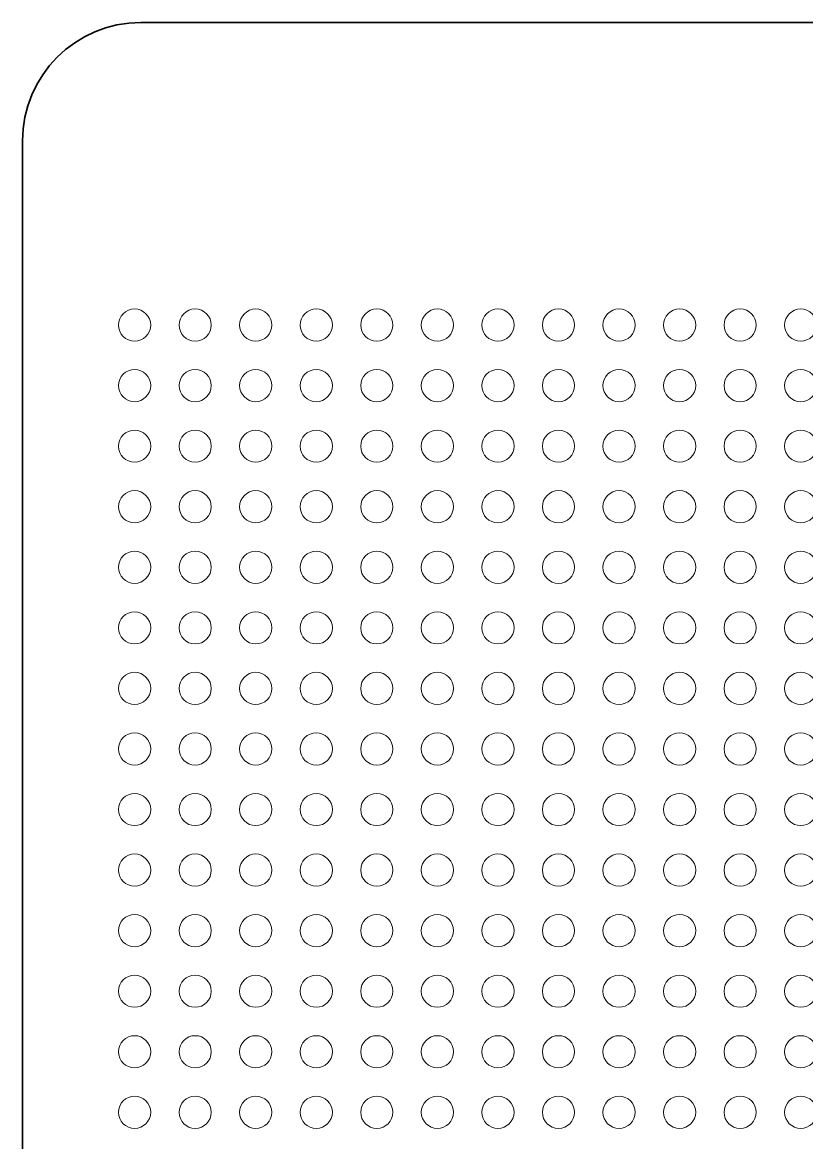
# Model space of a CAD drawing. Header units: inches. Extents: x 29.5 to 89.5, y -105 to -22.8.
# Drawn here: x 29.47 to 57.52, y -62.87 to -22.81 of the extents above; entities that cross this region are included whole.
import ezdxf

# ---------------------------------------------------------------- set-up
doc = ezdxf.new("R2010")
doc.units = ezdxf.units.IN
doc.header["$MEASUREMENT"] = 0
doc.layers.add('Layer 1', color=7, linetype='Continuous')

# ---------------------------------------------------------------- blocks, each defined once
blk = doc.blocks.new('block 3')
at = {"layer": 'Layer 1', "color": 250, "lineweight": 18, "true_color": 0x231f20}
for points in [[(34.062, -33.632), (34.062, -33.949), (33.804, -34.207), (33.486, -34.207), (33.169, -34.207), (32.911, -33.949), (32.911, -33.632), (32.911, -33.314), (33.169, -33.056), (33.486, -33.056), (33.804, -33.056), (34.062, -33.314), (34.062, -33.632)], [(36.228, -33.632), (36.228, -33.949), (35.97, -34.207), (35.652, -34.207), (35.334, -34.207), (35.077, -33.949), (35.077, -33.632), (35.077, -33.314), (35.334, -33.056), (35.652, -33.056), (35.97, -33.056), (36.228, -33.314), (36.228, -33.632)], [(38.393, -33.632), (38.393, -33.949), (38.135, -34.207), (37.818, -34.207), (37.5, -34.207), (37.242, -33.949), (37.242, -33.632), (37.242, -33.314), (37.5, -33.056), (37.818, -33.056), (38.135, -33.056), (38.393, -33.314), (38.393, -33.632)], [(40.559, -33.632), (40.559, -33.949), (40.301, -34.207), (39.983, -34.207), (39.665, -34.207), (39.408, -33.949), (39.408, -33.632), (39.408, -33.314), (39.665, -33.056), (39.983, -33.056), (40.301, -33.056), (40.559, -33.314), (40.559, -33.632)], [(42.724, -33.632), (42.724, -33.949), (42.467, -34.207), (42.149, -34.207), (41.831, -34.207), (41.573, -33.949), (41.573, -33.632), (41.573, -33.314), (41.831, -33.056), (42.149, -33.056), (42.467, -33.056), (42.724, -33.314), (42.724, -33.632)], [(44.89, -33.632), (44.89, -33.949), (44.632, -34.207), (44.314, -34.207), (43.996, -34.207), (43.739, -33.949), (43.739, -33.632), (43.739, -33.314), (43.996, -33.056), (44.314, -33.056), (44.632, -33.056), (44.89, -33.314), (44.89, -33.632)], [(47.055, -33.632), (47.055, -33.949), (46.798, -34.207), (46.48, -34.207), (46.162, -34.207), (45.904, -33.949), (45.904, -33.632), (45.904, -33.314), (46.162, -33.056), (46.48, -33.056), (46.798, -33.056), (47.055, -33.314), (47.055, -33.632)], [(49.221, -33.632), (49.221, -33.949), (48.963, -34.207), (48.645, -34.207), (48.328, -34.207), (48.07, -33.949), (48.07, -33.632), (48.07, -33.314), (48.328, -33.056), (48.645, -33.056), (48.963, -33.056), (49.221, -33.314), (49.221, -33.632)], [(51.386, -33.632), (51.386, -33.949), (51.129, -34.207), (50.811, -34.207), (50.493, -34.207), (50.235, -33.949), (50.235, -33.632), (50.235, -33.314), (50.493, -33.056), (50.811, -33.056), (51.129, -33.056), (51.386, -33.314), (51.386, -33.632)], [(53.552, -33.632), (53.552, -33.949), (53.294, -34.207), (52.976, -34.207), (52.659, -34.207), (52.401, -33.949), (52.401, -33.632), (52.401, -33.314), (52.659, -33.056), (52.976, -33.056), (53.294, -33.056), (53.552, -33.314), (53.552, -33.632)], [(55.718, -33.632), (55.718, -33.949), (55.46, -34.207), (55.142, -34.207), (54.824, -34.207), (54.567, -33.949), (54.567, -33.632), (54.567, -33.314), (54.824, -33.056), (55.142, -33.056), (55.46, -33.056), (55.718, -33.314), (55.718, -33.632)], [(57.883, -33.632), (57.883, -33.949), (57.625, -34.207), (57.308, -34.207), (56.99, -34.207), (56.732, -33.949), (56.732, -33.632), (56.732, -33.314), (56.99, -33.056), (57.308, -33.056), (57.625, -33.056), (57.883, -33.314), (57.883, -33.632)]]:
    blk.add_open_spline(points, degree=3, knots=[0, 0, 0, 0, 1, 1, 1, 2, 2, 2, 3, 3, 3, 4, 4, 4, 4], dxfattribs=at)
blk = doc.blocks.new('block 4')
at = {"layer": 'Layer 1', "color": 250, "lineweight": 18, "true_color": 0x231f20}
for points in [[(34.062, -35.797), (34.062, -36.115), (33.804, -36.373), (33.486, -36.373), (33.169, -36.373), (32.911, -36.115), (32.911, -35.797), (32.911, -35.479), (33.169, -35.222), (33.486, -35.222), (33.804, -35.222), (34.062, -35.479), (34.062, -35.797)], [(36.228, -35.797), (36.228, -36.115), (35.97, -36.373), (35.652, -36.373), (35.334, -36.373), (35.077, -36.115), (35.077, -35.797), (35.077, -35.479), (35.334, -35.222), (35.652, -35.222), (35.97, -35.222), (36.228, -35.479), (36.228, -35.797)], [(38.393, -35.797), (38.393, -36.115), (38.135, -36.373), (37.818, -36.373), (37.5, -36.373), (37.242, -36.115), (37.242, -35.797), (37.242, -35.479), (37.5, -35.222), (37.818, -35.222), (38.135, -35.222), (38.393, -35.479), (38.393, -35.797)], [(40.559, -35.797), (40.559, -36.115), (40.301, -36.373), (39.983, -36.373), (39.665, -36.373), (39.408, -36.115), (39.408, -35.797), (39.408, -35.479), (39.665, -35.222), (39.983, -35.222), (40.301, -35.222), (40.559, -35.479), (40.559, -35.797)], [(42.724, -35.797), (42.724, -36.115), (42.467, -36.373), (42.149, -36.373), (41.831, -36.373), (41.573, -36.115), (41.573, -35.797), (41.573, -35.479), (41.831, -35.222), (42.149, -35.222), (42.467, -35.222), (42.724, -35.479), (42.724, -35.797)], [(44.89, -35.797), (44.89, -36.115), (44.632, -36.373), (44.314, -36.373), (43.996, -36.373), (43.739, -36.115), (43.739, -35.797), (43.739, -35.479), (43.996, -35.222), (44.314, -35.222), (44.632, -35.222), (44.89, -35.479), (44.89, -35.797)], [(47.055, -35.797), (47.055, -36.115), (46.798, -36.373), (46.48, -36.373), (46.162, -36.373), (45.904, -36.115), (45.904, -35.797), (45.904, -35.479), (46.162, -35.222), (46.48, -35.222), (46.798, -35.222), (47.055, -35.479), (47.055, -35.797)], [(49.221, -35.797), (49.221, -36.115), (48.963, -36.373), (48.645, -36.373), (48.328, -36.373), (48.07, -36.115), (48.07, -35.797), (48.07, -35.479), (48.328, -35.222), (48.645, -35.222), (48.963, -35.222), (49.221, -35.479), (49.221, -35.797)], [(51.386, -35.797), (51.386, -36.115), (51.129, -36.373), (50.811, -36.373), (50.493, -36.373), (50.235, -36.115), (50.235, -35.797), (50.235, -35.479), (50.493, -35.222), (50.811, -35.222), (51.129, -35.222), (51.386, -35.479), (51.386, -35.797)], [(53.552, -35.797), (53.552, -36.115), (53.294, -36.373), (52.976, -36.373), (52.659, -36.373), (52.401, -36.115), (52.401, -35.797), (52.401, -35.479), (52.659, -35.222), (52.976, -35.222), (53.294, -35.222), (53.552, -35.479), (53.552, -35.797)], [(55.718, -35.797), (55.718, -36.115), (55.46, -36.373), (55.142, -36.373), (54.824, -36.373), (54.567, -36.115), (54.567, -35.797), (54.567, -35.479), (54.824, -35.222), (55.142, -35.222), (55.46, -35.222), (55.718, -35.479), (55.718, -35.797)], [(57.883, -35.797), (57.883, -36.115), (57.625, -36.373), (57.308, -36.373), (56.99, -36.373), (56.732, -36.115), (56.732, -35.797), (56.732, -35.479), (56.99, -35.222), (57.308, -35.222), (57.625, -35.222), (57.883, -35.479), (57.883, -35.797)]]:
    blk.add_open_spline(points, degree=3, knots=[0, 0, 0, 0, 1, 1, 1, 2, 2, 2, 3, 3, 3, 4, 4, 4, 4], dxfattribs=at)
blk = doc.blocks.new('block 5')
at = {"layer": 'Layer 1', "color": 250, "lineweight": 18, "true_color": 0x231f20}
for points in [[(34.062, -37.963), (34.062, -38.28), (33.804, -38.538), (33.486, -38.538), (33.169, -38.538), (32.911, -38.28), (32.911, -37.963), (32.911, -37.645), (33.169, -37.387), (33.486, -37.387), (33.804, -37.387), (34.062, -37.645), (34.062, -37.963)], [(36.228, -37.963), (36.228, -38.28), (35.97, -38.538), (35.652, -38.538), (35.334, -38.538), (35.077, -38.28), (35.077, -37.963), (35.077, -37.645), (35.334, -37.387), (35.652, -37.387), (35.97, -37.387), (36.228, -37.645), (36.228, -37.963)], [(38.393, -37.963), (38.393, -38.28), (38.135, -38.538), (37.818, -38.538), (37.5, -38.538), (37.242, -38.28), (37.242, -37.963), (37.242, -37.645), (37.5, -37.387), (37.818, -37.387), (38.135, -37.387), (38.393, -37.645), (38.393, -37.963)], [(40.559, -37.963), (40.559, -38.28), (40.301, -38.538), (39.983, -38.538), (39.665, -38.538), (39.408, -38.28), (39.408, -37.963), (39.408, -37.645), (39.665, -37.387), (39.983, -37.387), (40.301, -37.387), (40.559, -37.645), (40.559, -37.963)], [(42.724, -37.963), (42.724, -38.28), (42.467, -38.538), (42.149, -38.538), (41.831, -38.538), (41.573, -38.28), (41.573, -37.963), (41.573, -37.645), (41.831, -37.387), (42.149, -37.387), (42.467, -37.387), (42.724, -37.645), (42.724, -37.963)], [(44.89, -37.963), (44.89, -38.28), (44.632, -38.538), (44.314, -38.538), (43.996, -38.538), (43.739, -38.28), (43.739, -37.963), (43.739, -37.645), (43.996, -37.387), (44.314, -37.387), (44.632, -37.387), (44.89, -37.645), (44.89, -37.963)], [(47.055, -37.963), (47.055, -38.28), (46.798, -38.538), (46.48, -38.538), (46.162, -38.538), (45.904, -38.28), (45.904, -37.963), (45.904, -37.645), (46.162, -37.387), (46.48, -37.387), (46.798, -37.387), (47.055, -37.645), (47.055, -37.963)], [(49.221, -37.963), (49.221, -38.28), (48.963, -38.538), (48.645, -38.538), (48.328, -38.538), (48.07, -38.28), (48.07, -37.963), (48.07, -37.645), (48.328, -37.387), (48.645, -37.387), (48.963, -37.387), (49.221, -37.645), (49.221, -37.963)], [(51.386, -37.963), (51.386, -38.28), (51.129, -38.538), (50.811, -38.538), (50.493, -38.538), (50.235, -38.28), (50.235, -37.963), (50.235, -37.645), (50.493, -37.387), (50.811, -37.387), (51.129, -37.387), (51.386, -37.645), (51.386, -37.963)], [(53.552, -37.963), (53.552, -38.28), (53.294, -38.538), (52.976, -38.538), (52.659, -38.538), (52.401, -38.28), (52.401, -37.963), (52.401, -37.645), (52.659, -37.387), (52.976, -37.387), (53.294, -37.387), (53.552, -37.645), (53.552, -37.963)], [(55.718, -37.963), (55.718, -38.28), (55.46, -38.538), (55.142, -38.538), (54.824, -38.538), (54.567, -38.28), (54.567, -37.963), (54.567, -37.645), (54.824, -37.387), (55.142, -37.387), (55.46, -37.387), (55.718, -37.645), (55.718, -37.963)], [(57.883, -37.963), (57.883, -38.28), (57.625, -38.538), (57.308, -38.538), (56.99, -38.538), (56.732, -38.28), (56.732, -37.963), (56.732, -37.645), (56.99, -37.387), (57.308, -37.387), (57.625, -37.387), (57.883, -37.645), (57.883, -37.963)]]:
    blk.add_open_spline(points, degree=3, knots=[0, 0, 0, 0, 1, 1, 1, 2, 2, 2, 3, 3, 3, 4, 4, 4, 4], dxfattribs=at)
blk = doc.blocks.new('block 6')
at = {"layer": 'Layer 1', "color": 250, "lineweight": 18, "true_color": 0x231f20}
for points in [[(34.062, -40.128), (34.062, -40.446), (33.804, -40.704), (33.486, -40.704), (33.169, -40.704), (32.911, -40.446), (32.911, -40.128), (32.911, -39.81), (33.169, -39.553), (33.486, -39.553), (33.804, -39.553), (34.062, -39.81), (34.062, -40.128)], [(36.228, -40.128), (36.228, -40.446), (35.97, -40.704), (35.652, -40.704), (35.334, -40.704), (35.077, -40.446), (35.077, -40.128), (35.077, -39.81), (35.334, -39.553), (35.652, -39.553), (35.97, -39.553), (36.228, -39.81), (36.228, -40.128)], [(38.393, -40.128), (38.393, -40.446), (38.135, -40.704), (37.818, -40.704), (37.5, -40.704), (37.242, -40.446), (37.242, -40.128), (37.242, -39.81), (37.5, -39.553), (37.818, -39.553), (38.135, -39.553), (38.393, -39.81), (38.393, -40.128)], [(40.559, -40.128), (40.559, -40.446), (40.301, -40.704), (39.983, -40.704), (39.665, -40.704), (39.408, -40.446), (39.408, -40.128), (39.408, -39.81), (39.665, -39.553), (39.983, -39.553), (40.301, -39.553), (40.559, -39.81), (40.559, -40.128)], [(42.724, -40.128), (42.724, -40.446), (42.467, -40.704), (42.149, -40.704), (41.831, -40.704), (41.573, -40.446), (41.573, -40.128), (41.573, -39.81), (41.831, -39.553), (42.149, -39.553), (42.467, -39.553), (42.724, -39.81), (42.724, -40.128)], [(44.89, -40.128), (44.89, -40.446), (44.632, -40.704), (44.314, -40.704), (43.996, -40.704), (43.739, -40.446), (43.739, -40.128), (43.739, -39.81), (43.996, -39.553), (44.314, -39.553), (44.632, -39.553), (44.89, -39.81), (44.89, -40.128)], [(47.055, -40.128), (47.055, -40.446), (46.798, -40.704), (46.48, -40.704), (46.162, -40.704), (45.904, -40.446), (45.904, -40.128), (45.904, -39.81), (46.162, -39.553), (46.48, -39.553), (46.798, -39.553), (47.055, -39.81), (47.055, -40.128)], [(49.221, -40.128), (49.221, -40.446), (48.963, -40.704), (48.645, -40.704), (48.328, -40.704), (48.07, -40.446), (48.07, -40.128), (48.07, -39.81), (48.328, -39.553), (48.645, -39.553), (48.963, -39.553), (49.221, -39.81), (49.221, -40.128)], [(51.386, -40.128), (51.386, -40.446), (51.129, -40.704), (50.811, -40.704), (50.493, -40.704), (50.235, -40.446), (50.235, -40.128), (50.235, -39.81), (50.493, -39.553), (50.811, -39.553), (51.129, -39.553), (51.386, -39.81), (51.386, -40.128)], [(53.552, -40.128), (53.552, -40.446), (53.294, -40.704), (52.976, -40.704), (52.659, -40.704), (52.401, -40.446), (52.401, -40.128), (52.401, -39.81), (52.659, -39.553), (52.976, -39.553), (53.294, -39.553), (53.552, -39.81), (53.552, -40.128)], [(55.718, -40.128), (55.718, -40.446), (55.46, -40.704), (55.142, -40.704), (54.824, -40.704), (54.567, -40.446), (54.567, -40.128), (54.567, -39.81), (54.824, -39.553), (55.142, -39.553), (55.46, -39.553), (55.718, -39.81), (55.718, -40.128)], [(57.883, -40.128), (57.883, -40.446), (57.625, -40.704), (57.308, -40.704), (56.99, -40.704), (56.732, -40.446), (56.732, -40.128), (56.732, -39.81), (56.99, -39.553), (57.308, -39.553), (57.625, -39.553), (57.883, -39.81), (57.883, -40.128)]]:
    blk.add_open_spline(points, degree=3, knots=[0, 0, 0, 0, 1, 1, 1, 2, 2, 2, 3, 3, 3, 4, 4, 4, 4], dxfattribs=at)
blk = doc.blocks.new('block 7')
at = {"layer": 'Layer 1', "color": 250, "lineweight": 18, "true_color": 0x231f20}
for points in [[(34.062, -44.459), (34.062, -44.777), (33.804, -45.035), (33.486, -45.035), (33.169, -45.035), (32.911, -44.777), (32.911, -44.459), (32.911, -44.141), (33.169, -43.884), (33.486, -43.884), (33.804, -43.884), (34.062, -44.141), (34.062, -44.459)], [(36.228, -44.459), (36.228, -44.777), (35.97, -45.035), (35.652, -45.035), (35.334, -45.035), (35.077, -44.777), (35.077, -44.459), (35.077, -44.141), (35.334, -43.884), (35.652, -43.884), (35.97, -43.884), (36.228, -44.141), (36.228, -44.459)], [(38.393, -44.459), (38.393, -44.777), (38.135, -45.035), (37.818, -45.035), (37.5, -45.035), (37.242, -44.777), (37.242, -44.459), (37.242, -44.141), (37.5, -43.884), (37.818, -43.884), (38.135, -43.884), (38.393, -44.141), (38.393, -44.459)], [(40.559, -44.459), (40.559, -44.777), (40.301, -45.035), (39.983, -45.035), (39.665, -45.035), (39.408, -44.777), (39.408, -44.459), (39.408, -44.141), (39.665, -43.884), (39.983, -43.884), (40.301, -43.884), (40.559, -44.141), (40.559, -44.459)], [(42.724, -44.459), (42.724, -44.777), (42.467, -45.035), (42.149, -45.035), (41.831, -45.035), (41.573, -44.777), (41.573, -44.459), (41.573, -44.141), (41.831, -43.884), (42.149, -43.884), (42.467, -43.884), (42.724, -44.141), (42.724, -44.459)], [(44.89, -44.459), (44.89, -44.777), (44.632, -45.035), (44.314, -45.035), (43.996, -45.035), (43.739, -44.777), (43.739, -44.459), (43.739, -44.141), (43.996, -43.884), (44.314, -43.884), (44.632, -43.884), (44.89, -44.141), (44.89, -44.459)], [(47.055, -44.459), (47.055, -44.777), (46.798, -45.035), (46.48, -45.035), (46.162, -45.035), (45.904, -44.777), (45.904, -44.459), (45.904, -44.141), (46.162, -43.884), (46.48, -43.884), (46.798, -43.884), (47.055, -44.141), (47.055, -44.459)], [(49.221, -44.459), (49.221, -44.777), (48.963, -45.035), (48.645, -45.035), (48.328, -45.035), (48.07, -44.777), (48.07, -44.459), (48.07, -44.141), (48.328, -43.884), (48.645, -43.884), (48.963, -43.884), (49.221, -44.141), (49.221, -44.459)], [(51.386, -44.459), (51.386, -44.777), (51.129, -45.035), (50.811, -45.035), (50.493, -45.035), (50.235, -44.777), (50.235, -44.459), (50.235, -44.141), (50.493, -43.884), (50.811, -43.884), (51.129, -43.884), (51.386, -44.141), (51.386, -44.459)], [(53.552, -44.459), (53.552, -44.777), (53.294, -45.035), (52.976, -45.035), (52.659, -45.035), (52.401, -44.777), (52.401, -44.459), (52.401, -44.141), (52.659, -43.884), (52.976, -43.884), (53.294, -43.884), (53.552, -44.141), (53.552, -44.459)], [(55.718, -44.459), (55.718, -44.777), (55.46, -45.035), (55.142, -45.035), (54.824, -45.035), (54.567, -44.777), (54.567, -44.459), (54.567, -44.141), (54.824, -43.884), (55.142, -43.884), (55.46, -43.884), (55.718, -44.141), (55.718, -44.459)], [(57.883, -44.459), (57.883, -44.777), (57.625, -45.035), (57.308, -45.035), (56.99, -45.035), (56.732, -44.777), (56.732, -44.459), (56.732, -44.141), (56.99, -43.884), (57.308, -43.884), (57.625, -43.884), (57.883, -44.141), (57.883, -44.459)]]:
    blk.add_open_spline(points, degree=3, knots=[0, 0, 0, 0, 1, 1, 1, 2, 2, 2, 3, 3, 3, 4, 4, 4, 4], dxfattribs=at)
blk = doc.blocks.new('block 8')
at = {"layer": 'Layer 1', "color": 250, "lineweight": 18, "true_color": 0x231f20}
for points in [[(34.062, -46.625), (34.062, -46.943), (33.804, -47.2), (33.486, -47.2), (33.169, -47.2), (32.911, -46.943), (32.911, -46.625), (32.911, -46.307), (33.169, -46.049), (33.486, -46.049), (33.804, -46.049), (34.062, -46.307), (34.062, -46.625)], [(36.228, -46.625), (36.228, -46.943), (35.97, -47.2), (35.652, -47.2), (35.334, -47.2), (35.077, -46.943), (35.077, -46.625), (35.077, -46.307), (35.334, -46.049), (35.652, -46.049), (35.97, -46.049), (36.228, -46.307), (36.228, -46.625)], [(38.393, -46.625), (38.393, -46.943), (38.135, -47.2), (37.818, -47.2), (37.5, -47.2), (37.242, -46.943), (37.242, -46.625), (37.242, -46.307), (37.5, -46.049), (37.818, -46.049), (38.135, -46.049), (38.393, -46.307), (38.393, -46.625)], [(40.559, -46.625), (40.559, -46.943), (40.301, -47.2), (39.983, -47.2), (39.665, -47.2), (39.408, -46.943), (39.408, -46.625), (39.408, -46.307), (39.665, -46.049), (39.983, -46.049), (40.301, -46.049), (40.559, -46.307), (40.559, -46.625)], [(42.724, -46.625), (42.724, -46.943), (42.467, -47.2), (42.149, -47.2), (41.831, -47.2), (41.573, -46.943), (41.573, -46.625), (41.573, -46.307), (41.831, -46.049), (42.149, -46.049), (42.467, -46.049), (42.724, -46.307), (42.724, -46.625)], [(44.89, -46.625), (44.89, -46.943), (44.632, -47.2), (44.314, -47.2), (43.996, -47.2), (43.739, -46.943), (43.739, -46.625), (43.739, -46.307), (43.996, -46.049), (44.314, -46.049), (44.632, -46.049), (44.89, -46.307), (44.89, -46.625)], [(47.055, -46.625), (47.055, -46.943), (46.798, -47.2), (46.48, -47.2), (46.162, -47.2), (45.904, -46.943), (45.904, -46.625), (45.904, -46.307), (46.162, -46.049), (46.48, -46.049), (46.798, -46.049), (47.055, -46.307), (47.055, -46.625)], [(49.221, -46.625), (49.221, -46.943), (48.963, -47.2), (48.645, -47.2), (48.328, -47.2), (48.07, -46.943), (48.07, -46.625), (48.07, -46.307), (48.328, -46.049), (48.645, -46.049), (48.963, -46.049), (49.221, -46.307), (49.221, -46.625)], [(51.386, -46.625), (51.386, -46.943), (51.129, -47.2), (50.811, -47.2), (50.493, -47.2), (50.235, -46.943), (50.235, -46.625), (50.235, -46.307), (50.493, -46.049), (50.811, -46.049), (51.129, -46.049), (51.386, -46.307), (51.386, -46.625)], [(53.552, -46.625), (53.552, -46.943), (53.294, -47.2), (52.976, -47.2), (52.659, -47.2), (52.401, -46.943), (52.401, -46.625), (52.401, -46.307), (52.659, -46.049), (52.976, -46.049), (53.294, -46.049), (53.552, -46.307), (53.552, -46.625)], [(55.718, -46.625), (55.718, -46.943), (55.46, -47.2), (55.142, -47.2), (54.824, -47.2), (54.567, -46.943), (54.567, -46.625), (54.567, -46.307), (54.824, -46.049), (55.142, -46.049), (55.46, -46.049), (55.718, -46.307), (55.718, -46.625)], [(57.883, -46.625), (57.883, -46.943), (57.625, -47.2), (57.308, -47.2), (56.99, -47.2), (56.732, -46.943), (56.732, -46.625), (56.732, -46.307), (56.99, -46.049), (57.308, -46.049), (57.625, -46.049), (57.883, -46.307), (57.883, -46.625)]]:
    blk.add_open_spline(points, degree=3, knots=[0, 0, 0, 0, 1, 1, 1, 2, 2, 2, 3, 3, 3, 4, 4, 4, 4], dxfattribs=at)
blk = doc.blocks.new('block 9')
at = {"layer": 'Layer 1', "color": 250, "lineweight": 18, "true_color": 0x231f20}
for points in [[(34.062, -48.79), (34.062, -49.108), (33.804, -49.366), (33.486, -49.366), (33.169, -49.366), (32.911, -49.108), (32.911, -48.79), (32.911, -48.473), (33.169, -48.215), (33.486, -48.215), (33.804, -48.215), (34.062, -48.473), (34.062, -48.79)], [(36.228, -48.79), (36.228, -49.108), (35.97, -49.366), (35.652, -49.366), (35.334, -49.366), (35.077, -49.108), (35.077, -48.79), (35.077, -48.473), (35.334, -48.215), (35.652, -48.215), (35.97, -48.215), (36.228, -48.473), (36.228, -48.79)], [(38.393, -48.79), (38.393, -49.108), (38.135, -49.366), (37.818, -49.366), (37.5, -49.366), (37.242, -49.108), (37.242, -48.79), (37.242, -48.473), (37.5, -48.215), (37.818, -48.215), (38.135, -48.215), (38.393, -48.473), (38.393, -48.79)], [(40.559, -48.79), (40.559, -49.108), (40.301, -49.366), (39.983, -49.366), (39.665, -49.366), (39.408, -49.108), (39.408, -48.79), (39.408, -48.473), (39.665, -48.215), (39.983, -48.215), (40.301, -48.215), (40.559, -48.473), (40.559, -48.79)], [(42.724, -48.79), (42.724, -49.108), (42.467, -49.366), (42.149, -49.366), (41.831, -49.366), (41.573, -49.108), (41.573, -48.79), (41.573, -48.473), (41.831, -48.215), (42.149, -48.215), (42.467, -48.215), (42.724, -48.473), (42.724, -48.79)], [(44.89, -48.79), (44.89, -49.108), (44.632, -49.366), (44.314, -49.366), (43.996, -49.366), (43.739, -49.108), (43.739, -48.79), (43.739, -48.473), (43.996, -48.215), (44.314, -48.215), (44.632, -48.215), (44.89, -48.473), (44.89, -48.79)], [(47.055, -48.79), (47.055, -49.108), (46.798, -49.366), (46.48, -49.366), (46.162, -49.366), (45.904, -49.108), (45.904, -48.79), (45.904, -48.473), (46.162, -48.215), (46.48, -48.215), (46.798, -48.215), (47.055, -48.473), (47.055, -48.79)], [(49.221, -48.79), (49.221, -49.108), (48.963, -49.366), (48.645, -49.366), (48.328, -49.366), (48.07, -49.108), (48.07, -48.79), (48.07, -48.473), (48.328, -48.215), (48.645, -48.215), (48.963, -48.215), (49.221, -48.473), (49.221, -48.79)], [(51.386, -48.79), (51.386, -49.108), (51.129, -49.366), (50.811, -49.366), (50.493, -49.366), (50.235, -49.108), (50.235, -48.79), (50.235, -48.473), (50.493, -48.215), (50.811, -48.215), (51.129, -48.215), (51.386, -48.473), (51.386, -48.79)], [(53.552, -48.79), (53.552, -49.108), (53.294, -49.366), (52.976, -49.366), (52.659, -49.366), (52.401, -49.108), (52.401, -48.79), (52.401, -48.473), (52.659, -48.215), (52.976, -48.215), (53.294, -48.215), (53.552, -48.473), (53.552, -48.79)], [(55.718, -48.79), (55.718, -49.108), (55.46, -49.366), (55.142, -49.366), (54.824, -49.366), (54.567, -49.108), (54.567, -48.79), (54.567, -48.473), (54.824, -48.215), (55.142, -48.215), (55.46, -48.215), (55.718, -48.473), (55.718, -48.79)], [(57.883, -48.79), (57.883, -49.108), (57.625, -49.366), (57.308, -49.366), (56.99, -49.366), (56.732, -49.108), (56.732, -48.79), (56.732, -48.473), (56.99, -48.215), (57.308, -48.215), (57.625, -48.215), (57.883, -48.473), (57.883, -48.79)]]:
    blk.add_open_spline(points, degree=3, knots=[0, 0, 0, 0, 1, 1, 1, 2, 2, 2, 3, 3, 3, 4, 4, 4, 4], dxfattribs=at)
blk = doc.blocks.new('block 10')
at = {"layer": 'Layer 1', "color": 250, "lineweight": 18, "true_color": 0x231f20}
for points in [[(34.062, -50.956), (34.062, -51.274), (33.804, -51.531), (33.486, -51.531), (33.169, -51.531), (32.911, -51.274), (32.911, -50.956), (32.911, -50.638), (33.169, -50.38), (33.486, -50.38), (33.804, -50.38), (34.062, -50.638), (34.062, -50.956)], [(36.228, -50.956), (36.228, -51.274), (35.97, -51.531), (35.652, -51.531), (35.334, -51.531), (35.077, -51.274), (35.077, -50.956), (35.077, -50.638), (35.334, -50.38), (35.652, -50.38), (35.97, -50.38), (36.228, -50.638), (36.228, -50.956)], [(38.393, -50.956), (38.393, -51.274), (38.135, -51.531), (37.818, -51.531), (37.5, -51.531), (37.242, -51.274), (37.242, -50.956), (37.242, -50.638), (37.5, -50.38), (37.818, -50.38), (38.135, -50.38), (38.393, -50.638), (38.393, -50.956)], [(40.559, -50.956), (40.559, -51.274), (40.301, -51.531), (39.983, -51.531), (39.665, -51.531), (39.408, -51.274), (39.408, -50.956), (39.408, -50.638), (39.665, -50.38), (39.983, -50.38), (40.301, -50.38), (40.559, -50.638), (40.559, -50.956)], [(42.724, -50.956), (42.724, -51.274), (42.467, -51.531), (42.149, -51.531), (41.831, -51.531), (41.573, -51.274), (41.573, -50.956), (41.573, -50.638), (41.831, -50.38), (42.149, -50.38), (42.467, -50.38), (42.724, -50.638), (42.724, -50.956)], [(44.89, -50.956), (44.89, -51.274), (44.632, -51.531), (44.314, -51.531), (43.996, -51.531), (43.739, -51.274), (43.739, -50.956), (43.739, -50.638), (43.996, -50.38), (44.314, -50.38), (44.632, -50.38), (44.89, -50.638), (44.89, -50.956)], [(47.055, -50.956), (47.055, -51.274), (46.798, -51.531), (46.48, -51.531), (46.162, -51.531), (45.904, -51.274), (45.904, -50.956), (45.904, -50.638), (46.162, -50.38), (46.48, -50.38), (46.798, -50.38), (47.055, -50.638), (47.055, -50.956)], [(49.221, -50.956), (49.221, -51.274), (48.963, -51.531), (48.645, -51.531), (48.328, -51.531), (48.07, -51.274), (48.07, -50.956), (48.07, -50.638), (48.328, -50.38), (48.645, -50.38), (48.963, -50.38), (49.221, -50.638), (49.221, -50.956)], [(51.386, -50.956), (51.386, -51.274), (51.129, -51.531), (50.811, -51.531), (50.493, -51.531), (50.235, -51.274), (50.235, -50.956), (50.235, -50.638), (50.493, -50.38), (50.811, -50.38), (51.129, -50.38), (51.386, -50.638), (51.386, -50.956)], [(53.552, -50.956), (53.552, -51.274), (53.294, -51.531), (52.976, -51.531), (52.659, -51.531), (52.401, -51.274), (52.401, -50.956), (52.401, -50.638), (52.659, -50.38), (52.976, -50.38), (53.294, -50.38), (53.552, -50.638), (53.552, -50.956)], [(55.718, -50.956), (55.718, -51.274), (55.46, -51.531), (55.142, -51.531), (54.824, -51.531), (54.567, -51.274), (54.567, -50.956), (54.567, -50.638), (54.824, -50.38), (55.142, -50.38), (55.46, -50.38), (55.718, -50.638), (55.718, -50.956)], [(57.883, -50.956), (57.883, -51.274), (57.625, -51.531), (57.308, -51.531), (56.99, -51.531), (56.732, -51.274), (56.732, -50.956), (56.732, -50.638), (56.99, -50.38), (57.308, -50.38), (57.625, -50.38), (57.883, -50.638), (57.883, -50.956)]]:
    blk.add_open_spline(points, degree=3, knots=[0, 0, 0, 0, 1, 1, 1, 2, 2, 2, 3, 3, 3, 4, 4, 4, 4], dxfattribs=at)
blk = doc.blocks.new('block 11')
at = {"layer": 'Layer 1', "color": 250, "lineweight": 18, "true_color": 0x231f20}
for points in [[(34.062, -53.122), (34.062, -53.439), (33.804, -53.697), (33.486, -53.697), (33.169, -53.697), (32.911, -53.439), (32.911, -53.122), (32.911, -52.804), (33.169, -52.546), (33.486, -52.546), (33.804, -52.546), (34.062, -52.804), (34.062, -53.122)], [(36.228, -53.122), (36.228, -53.439), (35.97, -53.697), (35.652, -53.697), (35.334, -53.697), (35.077, -53.439), (35.077, -53.122), (35.077, -52.804), (35.334, -52.546), (35.652, -52.546), (35.97, -52.546), (36.228, -52.804), (36.228, -53.122)], [(38.393, -53.122), (38.393, -53.439), (38.135, -53.697), (37.818, -53.697), (37.5, -53.697), (37.242, -53.439), (37.242, -53.122), (37.242, -52.804), (37.5, -52.546), (37.818, -52.546), (38.135, -52.546), (38.393, -52.804), (38.393, -53.122)], [(40.559, -53.122), (40.559, -53.439), (40.301, -53.697), (39.983, -53.697), (39.665, -53.697), (39.408, -53.439), (39.408, -53.122), (39.408, -52.804), (39.665, -52.546), (39.983, -52.546), (40.301, -52.546), (40.559, -52.804), (40.559, -53.122)], [(42.724, -53.122), (42.724, -53.439), (42.467, -53.697), (42.149, -53.697), (41.831, -53.697), (41.573, -53.439), (41.573, -53.122), (41.573, -52.804), (41.831, -52.546), (42.149, -52.546), (42.467, -52.546), (42.724, -52.804), (42.724, -53.122)], [(44.89, -53.122), (44.89, -53.439), (44.632, -53.697), (44.314, -53.697), (43.996, -53.697), (43.739, -53.439), (43.739, -53.122), (43.739, -52.804), (43.996, -52.546), (44.314, -52.546), (44.632, -52.546), (44.89, -52.804), (44.89, -53.122)], [(47.055, -53.122), (47.055, -53.439), (46.798, -53.697), (46.48, -53.697), (46.162, -53.697), (45.904, -53.439), (45.904, -53.122), (45.904, -52.804), (46.162, -52.546), (46.48, -52.546), (46.798, -52.546), (47.055, -52.804), (47.055, -53.122)], [(49.221, -53.122), (49.221, -53.439), (48.963, -53.697), (48.645, -53.697), (48.328, -53.697), (48.07, -53.439), (48.07, -53.122), (48.07, -52.804), (48.328, -52.546), (48.645, -52.546), (48.963, -52.546), (49.221, -52.804), (49.221, -53.122)], [(51.386, -53.122), (51.386, -53.439), (51.129, -53.697), (50.811, -53.697), (50.493, -53.697), (50.235, -53.439), (50.235, -53.122), (50.235, -52.804), (50.493, -52.546), (50.811, -52.546), (51.129, -52.546), (51.386, -52.804), (51.386, -53.122)], [(53.552, -53.122), (53.552, -53.439), (53.294, -53.697), (52.976, -53.697), (52.659, -53.697), (52.401, -53.439), (52.401, -53.122), (52.401, -52.804), (52.659, -52.546), (52.976, -52.546), (53.294, -52.546), (53.552, -52.804), (53.552, -53.122)], [(55.718, -53.122), (55.718, -53.439), (55.46, -53.697), (55.142, -53.697), (54.824, -53.697), (54.567, -53.439), (54.567, -53.122), (54.567, -52.804), (54.824, -52.546), (55.142, -52.546), (55.46, -52.546), (55.718, -52.804), (55.718, -53.122)], [(57.883, -53.122), (57.883, -53.439), (57.625, -53.697), (57.308, -53.697), (56.99, -53.697), (56.732, -53.439), (56.732, -53.122), (56.732, -52.804), (56.99, -52.546), (57.308, -52.546), (57.625, -52.546), (57.883, -52.804), (57.883, -53.122)]]:
    blk.add_open_spline(points, degree=3, knots=[0, 0, 0, 0, 1, 1, 1, 2, 2, 2, 3, 3, 3, 4, 4, 4, 4], dxfattribs=at)
blk = doc.blocks.new('block 12')
at = {"layer": 'Layer 1', "color": 250, "lineweight": 18, "true_color": 0x231f20}
for points in [[(34.062, -55.287), (34.062, -55.605), (33.804, -55.863), (33.486, -55.863), (33.169, -55.863), (32.911, -55.605), (32.911, -55.287), (32.911, -54.969), (33.169, -54.712), (33.486, -54.712), (33.804, -54.712), (34.062, -54.969), (34.062, -55.287)], [(36.228, -55.287), (36.228, -55.605), (35.97, -55.863), (35.652, -55.863), (35.334, -55.863), (35.077, -55.605), (35.077, -55.287), (35.077, -54.969), (35.334, -54.712), (35.652, -54.712), (35.97, -54.712), (36.228, -54.969), (36.228, -55.287)], [(38.393, -55.287), (38.393, -55.605), (38.135, -55.863), (37.818, -55.863), (37.5, -55.863), (37.242, -55.605), (37.242, -55.287), (37.242, -54.969), (37.5, -54.712), (37.818, -54.712), (38.135, -54.712), (38.393, -54.969), (38.393, -55.287)], [(40.559, -55.287), (40.559, -55.605), (40.301, -55.863), (39.983, -55.863), (39.665, -55.863), (39.408, -55.605), (39.408, -55.287), (39.408, -54.969), (39.665, -54.712), (39.983, -54.712), (40.301, -54.712), (40.559, -54.969), (40.559, -55.287)], [(42.724, -55.287), (42.724, -55.605), (42.467, -55.863), (42.149, -55.863), (41.831, -55.863), (41.573, -55.605), (41.573, -55.287), (41.573, -54.969), (41.831, -54.712), (42.149, -54.712), (42.467, -54.712), (42.724, -54.969), (42.724, -55.287)], [(44.89, -55.287), (44.89, -55.605), (44.632, -55.863), (44.314, -55.863), (43.996, -55.863), (43.739, -55.605), (43.739, -55.287), (43.739, -54.969), (43.996, -54.712), (44.314, -54.712), (44.632, -54.712), (44.89, -54.969), (44.89, -55.287)], [(47.055, -55.287), (47.055, -55.605), (46.798, -55.863), (46.48, -55.863), (46.162, -55.863), (45.904, -55.605), (45.904, -55.287), (45.904, -54.969), (46.162, -54.712), (46.48, -54.712), (46.798, -54.712), (47.055, -54.969), (47.055, -55.287)], [(49.221, -55.287), (49.221, -55.605), (48.963, -55.863), (48.645, -55.863), (48.328, -55.863), (48.07, -55.605), (48.07, -55.287), (48.07, -54.969), (48.328, -54.712), (48.645, -54.712), (48.963, -54.712), (49.221, -54.969), (49.221, -55.287)], [(51.386, -55.287), (51.386, -55.605), (51.129, -55.863), (50.811, -55.863), (50.493, -55.863), (50.235, -55.605), (50.235, -55.287), (50.235, -54.969), (50.493, -54.712), (50.811, -54.712), (51.129, -54.712), (51.386, -54.969), (51.386, -55.287)], [(53.552, -55.287), (53.552, -55.605), (53.294, -55.863), (52.976, -55.863), (52.659, -55.863), (52.401, -55.605), (52.401, -55.287), (52.401, -54.969), (52.659, -54.712), (52.976, -54.712), (53.294, -54.712), (53.552, -54.969), (53.552, -55.287)], [(55.718, -55.287), (55.718, -55.605), (55.46, -55.863), (55.142, -55.863), (54.824, -55.863), (54.567, -55.605), (54.567, -55.287), (54.567, -54.969), (54.824, -54.712), (55.142, -54.712), (55.46, -54.712), (55.718, -54.969), (55.718, -55.287)], [(57.883, -55.287), (57.883, -55.605), (57.625, -55.863), (57.308, -55.863), (56.99, -55.863), (56.732, -55.605), (56.732, -55.287), (56.732, -54.969), (56.99, -54.712), (57.308, -54.712), (57.625, -54.712), (57.883, -54.969), (57.883, -55.287)]]:
    blk.add_open_spline(points, degree=3, knots=[0, 0, 0, 0, 1, 1, 1, 2, 2, 2, 3, 3, 3, 4, 4, 4, 4], dxfattribs=at)
blk = doc.blocks.new('block 13')
at = {"layer": 'Layer 1', "color": 250, "lineweight": 18, "true_color": 0x231f20}
for points in [[(34.062, -57.453), (34.062, -57.77), (33.804, -58.028), (33.486, -58.028), (33.169, -58.028), (32.911, -57.77), (32.911, -57.453), (32.911, -57.135), (33.169, -56.877), (33.486, -56.877), (33.804, -56.877), (34.062, -57.135), (34.062, -57.453)], [(36.228, -57.453), (36.228, -57.77), (35.97, -58.028), (35.652, -58.028), (35.334, -58.028), (35.077, -57.77), (35.077, -57.453), (35.077, -57.135), (35.334, -56.877), (35.652, -56.877), (35.97, -56.877), (36.228, -57.135), (36.228, -57.453)], [(38.393, -57.453), (38.393, -57.77), (38.135, -58.028), (37.818, -58.028), (37.5, -58.028), (37.242, -57.77), (37.242, -57.453), (37.242, -57.135), (37.5, -56.877), (37.818, -56.877), (38.135, -56.877), (38.393, -57.135), (38.393, -57.453)], [(40.559, -57.453), (40.559, -57.77), (40.301, -58.028), (39.983, -58.028), (39.665, -58.028), (39.408, -57.77), (39.408, -57.453), (39.408, -57.135), (39.665, -56.877), (39.983, -56.877), (40.301, -56.877), (40.559, -57.135), (40.559, -57.453)], [(42.724, -57.453), (42.724, -57.77), (42.467, -58.028), (42.149, -58.028), (41.831, -58.028), (41.573, -57.77), (41.573, -57.453), (41.573, -57.135), (41.831, -56.877), (42.149, -56.877), (42.467, -56.877), (42.724, -57.135), (42.724, -57.453)], [(44.89, -57.453), (44.89, -57.77), (44.632, -58.028), (44.314, -58.028), (43.996, -58.028), (43.739, -57.77), (43.739, -57.453), (43.739, -57.135), (43.996, -56.877), (44.314, -56.877), (44.632, -56.877), (44.89, -57.135), (44.89, -57.453)], [(47.055, -57.453), (47.055, -57.77), (46.798, -58.028), (46.48, -58.028), (46.162, -58.028), (45.904, -57.77), (45.904, -57.453), (45.904, -57.135), (46.162, -56.877), (46.48, -56.877), (46.798, -56.877), (47.055, -57.135), (47.055, -57.453)], [(49.221, -57.453), (49.221, -57.77), (48.963, -58.028), (48.645, -58.028), (48.328, -58.028), (48.07, -57.77), (48.07, -57.453), (48.07, -57.135), (48.328, -56.877), (48.645, -56.877), (48.963, -56.877), (49.221, -57.135), (49.221, -57.453)], [(51.386, -57.453), (51.386, -57.77), (51.129, -58.028), (50.811, -58.028), (50.493, -58.028), (50.235, -57.77), (50.235, -57.453), (50.235, -57.135), (50.493, -56.877), (50.811, -56.877), (51.129, -56.877), (51.386, -57.135), (51.386, -57.453)], [(53.552, -57.453), (53.552, -57.77), (53.294, -58.028), (52.976, -58.028), (52.659, -58.028), (52.401, -57.77), (52.401, -57.453), (52.401, -57.135), (52.659, -56.877), (52.976, -56.877), (53.294, -56.877), (53.552, -57.135), (53.552, -57.453)], [(55.718, -57.453), (55.718, -57.77), (55.46, -58.028), (55.142, -58.028), (54.824, -58.028), (54.567, -57.77), (54.567, -57.453), (54.567, -57.135), (54.824, -56.877), (55.142, -56.877), (55.46, -56.877), (55.718, -57.135), (55.718, -57.453)], [(57.883, -57.453), (57.883, -57.77), (57.625, -58.028), (57.308, -58.028), (56.99, -58.028), (56.732, -57.77), (56.732, -57.453), (56.732, -57.135), (56.99, -56.877), (57.308, -56.877), (57.625, -56.877), (57.883, -57.135), (57.883, -57.453)]]:
    blk.add_open_spline(points, degree=3, knots=[0, 0, 0, 0, 1, 1, 1, 2, 2, 2, 3, 3, 3, 4, 4, 4, 4], dxfattribs=at)
blk = doc.blocks.new('block 14')
at = {"layer": 'Layer 1', "color": 250, "lineweight": 18, "true_color": 0x231f20}
for points in [[(34.062, -59.618), (34.062, -59.936), (33.804, -60.194), (33.486, -60.194), (33.169, -60.194), (32.911, -59.936), (32.911, -59.618), (32.911, -59.3), (33.169, -59.043), (33.486, -59.043), (33.804, -59.043), (34.062, -59.3), (34.062, -59.618)], [(36.228, -59.618), (36.228, -59.936), (35.97, -60.194), (35.652, -60.194), (35.334, -60.194), (35.077, -59.936), (35.077, -59.618), (35.077, -59.3), (35.334, -59.043), (35.652, -59.043), (35.97, -59.043), (36.228, -59.3), (36.228, -59.618)], [(38.393, -59.618), (38.393, -59.936), (38.135, -60.194), (37.818, -60.194), (37.5, -60.194), (37.242, -59.936), (37.242, -59.618), (37.242, -59.3), (37.5, -59.043), (37.818, -59.043), (38.135, -59.043), (38.393, -59.3), (38.393, -59.618)], [(40.559, -59.618), (40.559, -59.936), (40.301, -60.194), (39.983, -60.194), (39.665, -60.194), (39.408, -59.936), (39.408, -59.618), (39.408, -59.3), (39.665, -59.043), (39.983, -59.043), (40.301, -59.043), (40.559, -59.3), (40.559, -59.618)], [(42.724, -59.618), (42.724, -59.936), (42.467, -60.194), (42.149, -60.194), (41.831, -60.194), (41.573, -59.936), (41.573, -59.618), (41.573, -59.3), (41.831, -59.043), (42.149, -59.043), (42.467, -59.043), (42.724, -59.3), (42.724, -59.618)], [(44.89, -59.618), (44.89, -59.936), (44.632, -60.194), (44.314, -60.194), (43.996, -60.194), (43.739, -59.936), (43.739, -59.618), (43.739, -59.3), (43.996, -59.043), (44.314, -59.043), (44.632, -59.043), (44.89, -59.3), (44.89, -59.618)], [(47.055, -59.618), (47.055, -59.936), (46.798, -60.194), (46.48, -60.194), (46.162, -60.194), (45.904, -59.936), (45.904, -59.618), (45.904, -59.3), (46.162, -59.043), (46.48, -59.043), (46.798, -59.043), (47.055, -59.3), (47.055, -59.618)], [(49.221, -59.618), (49.221, -59.936), (48.963, -60.194), (48.645, -60.194), (48.328, -60.194), (48.07, -59.936), (48.07, -59.618), (48.07, -59.3), (48.328, -59.043), (48.645, -59.043), (48.963, -59.043), (49.221, -59.3), (49.221, -59.618)], [(51.386, -59.618), (51.386, -59.936), (51.129, -60.194), (50.811, -60.194), (50.493, -60.194), (50.235, -59.936), (50.235, -59.618), (50.235, -59.3), (50.493, -59.043), (50.811, -59.043), (51.129, -59.043), (51.386, -59.3), (51.386, -59.618)], [(53.552, -59.618), (53.552, -59.936), (53.294, -60.194), (52.976, -60.194), (52.659, -60.194), (52.401, -59.936), (52.401, -59.618), (52.401, -59.3), (52.659, -59.043), (52.976, -59.043), (53.294, -59.043), (53.552, -59.3), (53.552, -59.618)], [(55.718, -59.618), (55.718, -59.936), (55.46, -60.194), (55.142, -60.194), (54.824, -60.194), (54.567, -59.936), (54.567, -59.618), (54.567, -59.3), (54.824, -59.043), (55.142, -59.043), (55.46, -59.043), (55.718, -59.3), (55.718, -59.618)], [(57.883, -59.618), (57.883, -59.936), (57.625, -60.194), (57.308, -60.194), (56.99, -60.194), (56.732, -59.936), (56.732, -59.618), (56.732, -59.3), (56.99, -59.043), (57.308, -59.043), (57.625, -59.043), (57.883, -59.3), (57.883, -59.618)]]:
    blk.add_open_spline(points, degree=3, knots=[0, 0, 0, 0, 1, 1, 1, 2, 2, 2, 3, 3, 3, 4, 4, 4, 4], dxfattribs=at)
blk = doc.blocks.new('block 15')
at = {"layer": 'Layer 1', "color": 250, "lineweight": 18, "true_color": 0x231f20}
for points in [[(34.062, -42.294), (34.062, -42.612), (33.804, -42.869), (33.486, -42.869), (33.169, -42.869), (32.911, -42.612), (32.911, -42.294), (32.911, -41.976), (33.169, -41.718), (33.486, -41.718), (33.804, -41.718), (34.062, -41.976), (34.062, -42.294)], [(36.228, -42.294), (36.228, -42.612), (35.97, -42.869), (35.652, -42.869), (35.334, -42.869), (35.077, -42.612), (35.077, -42.294), (35.077, -41.976), (35.334, -41.718), (35.652, -41.718), (35.97, -41.718), (36.228, -41.976), (36.228, -42.294)], [(38.393, -42.294), (38.393, -42.612), (38.135, -42.869), (37.818, -42.869), (37.5, -42.869), (37.242, -42.612), (37.242, -42.294), (37.242, -41.976), (37.5, -41.718), (37.818, -41.718), (38.135, -41.718), (38.393, -41.976), (38.393, -42.294)], [(40.559, -42.294), (40.559, -42.612), (40.301, -42.869), (39.983, -42.869), (39.665, -42.869), (39.408, -42.612), (39.408, -42.294), (39.408, -41.976), (39.665, -41.718), (39.983, -41.718), (40.301, -41.718), (40.559, -41.976), (40.559, -42.294)], [(42.724, -42.294), (42.724, -42.612), (42.467, -42.869), (42.149, -42.869), (41.831, -42.869), (41.573, -42.612), (41.573, -42.294), (41.573, -41.976), (41.831, -41.718), (42.149, -41.718), (42.467, -41.718), (42.724, -41.976), (42.724, -42.294)], [(44.89, -42.294), (44.89, -42.612), (44.632, -42.869), (44.314, -42.869), (43.996, -42.869), (43.739, -42.612), (43.739, -42.294), (43.739, -41.976), (43.996, -41.718), (44.314, -41.718), (44.632, -41.718), (44.89, -41.976), (44.89, -42.294)], [(47.055, -42.294), (47.055, -42.612), (46.798, -42.869), (46.48, -42.869), (46.162, -42.869), (45.904, -42.612), (45.904, -42.294), (45.904, -41.976), (46.162, -41.718), (46.48, -41.718), (46.798, -41.718), (47.055, -41.976), (47.055, -42.294)], [(49.221, -42.294), (49.221, -42.612), (48.963, -42.869), (48.645, -42.869), (48.328, -42.869), (48.07, -42.612), (48.07, -42.294), (48.07, -41.976), (48.328, -41.718), (48.645, -41.718), (48.963, -41.718), (49.221, -41.976), (49.221, -42.294)], [(51.386, -42.294), (51.386, -42.612), (51.129, -42.869), (50.811, -42.869), (50.493, -42.869), (50.235, -42.612), (50.235, -42.294), (50.235, -41.976), (50.493, -41.718), (50.811, -41.718), (51.129, -41.718), (51.386, -41.976), (51.386, -42.294)], [(53.552, -42.294), (53.552, -42.612), (53.294, -42.869), (52.976, -42.869), (52.659, -42.869), (52.401, -42.612), (52.401, -42.294), (52.401, -41.976), (52.659, -41.718), (52.976, -41.718), (53.294, -41.718), (53.552, -41.976), (53.552, -42.294)], [(55.718, -42.294), (55.718, -42.612), (55.46, -42.869), (55.142, -42.869), (54.824, -42.869), (54.567, -42.612), (54.567, -42.294), (54.567, -41.976), (54.824, -41.718), (55.142, -41.718), (55.46, -41.718), (55.718, -41.976), (55.718, -42.294)], [(57.883, -42.294), (57.883, -42.612), (57.625, -42.869), (57.308, -42.869), (56.99, -42.869), (56.732, -42.612), (56.732, -42.294), (56.732, -41.976), (56.99, -41.718), (57.308, -41.718), (57.625, -41.718), (57.883, -41.976), (57.883, -42.294)]]:
    blk.add_open_spline(points, degree=3, knots=[0, 0, 0, 0, 1, 1, 1, 2, 2, 2, 3, 3, 3, 4, 4, 4, 4], dxfattribs=at)
blk = doc.blocks.new('block 16')
at = {"layer": 'Layer 1', "color": 250, "lineweight": 18, "true_color": 0x231f20}
for points in [[(34.062, -61.784), (34.062, -62.102), (33.804, -62.359), (33.486, -62.359), (33.169, -62.359), (32.911, -62.102), (32.911, -61.784), (32.911, -61.466), (33.169, -61.208), (33.486, -61.208), (33.804, -61.208), (34.062, -61.466), (34.062, -61.784)], [(36.228, -61.784), (36.228, -62.102), (35.97, -62.359), (35.652, -62.359), (35.334, -62.359), (35.077, -62.102), (35.077, -61.784), (35.077, -61.466), (35.334, -61.208), (35.652, -61.208), (35.97, -61.208), (36.228, -61.466), (36.228, -61.784)], [(38.393, -61.784), (38.393, -62.102), (38.135, -62.359), (37.818, -62.359), (37.5, -62.359), (37.242, -62.102), (37.242, -61.784), (37.242, -61.466), (37.5, -61.208), (37.818, -61.208), (38.135, -61.208), (38.393, -61.466), (38.393, -61.784)], [(40.559, -61.784), (40.559, -62.102), (40.301, -62.359), (39.983, -62.359), (39.665, -62.359), (39.408, -62.102), (39.408, -61.784), (39.408, -61.466), (39.665, -61.208), (39.983, -61.208), (40.301, -61.208), (40.559, -61.466), (40.559, -61.784)], [(42.724, -61.784), (42.724, -62.102), (42.467, -62.359), (42.149, -62.359), (41.831, -62.359), (41.573, -62.102), (41.573, -61.784), (41.573, -61.466), (41.831, -61.208), (42.149, -61.208), (42.467, -61.208), (42.724, -61.466), (42.724, -61.784)], [(44.89, -61.784), (44.89, -62.102), (44.632, -62.359), (44.314, -62.359), (43.996, -62.359), (43.739, -62.102), (43.739, -61.784), (43.739, -61.466), (43.996, -61.208), (44.314, -61.208), (44.632, -61.208), (44.89, -61.466), (44.89, -61.784)], [(47.055, -61.784), (47.055, -62.102), (46.798, -62.359), (46.48, -62.359), (46.162, -62.359), (45.904, -62.102), (45.904, -61.784), (45.904, -61.466), (46.162, -61.208), (46.48, -61.208), (46.798, -61.208), (47.055, -61.466), (47.055, -61.784)], [(49.221, -61.784), (49.221, -62.102), (48.963, -62.359), (48.645, -62.359), (48.328, -62.359), (48.07, -62.102), (48.07, -61.784), (48.07, -61.466), (48.328, -61.208), (48.645, -61.208), (48.963, -61.208), (49.221, -61.466), (49.221, -61.784)], [(51.386, -61.784), (51.386, -62.102), (51.129, -62.359), (50.811, -62.359), (50.493, -62.359), (50.235, -62.102), (50.235, -61.784), (50.235, -61.466), (50.493, -61.208), (50.811, -61.208), (51.129, -61.208), (51.386, -61.466), (51.386, -61.784)], [(53.552, -61.784), (53.552, -62.102), (53.294, -62.359), (52.976, -62.359), (52.659, -62.359), (52.401, -62.102), (52.401, -61.784), (52.401, -61.466), (52.659, -61.208), (52.976, -61.208), (53.294, -61.208), (53.552, -61.466), (53.552, -61.784)], [(55.718, -61.784), (55.718, -62.102), (55.46, -62.359), (55.142, -62.359), (54.824, -62.359), (54.567, -62.102), (54.567, -61.784), (54.567, -61.466), (54.824, -61.208), (55.142, -61.208), (55.46, -61.208), (55.718, -61.466), (55.718, -61.784)], [(57.883, -61.784), (57.883, -62.102), (57.625, -62.359), (57.308, -62.359), (56.99, -62.359), (56.732, -62.102), (56.732, -61.784), (56.732, -61.466), (56.99, -61.208), (57.308, -61.208), (57.625, -61.208), (57.883, -61.466), (57.883, -61.784)]]:
    blk.add_open_spline(points, degree=3, knots=[0, 0, 0, 0, 1, 1, 1, 2, 2, 2, 3, 3, 3, 4, 4, 4, 4], dxfattribs=at)
blk = doc.blocks.new('block 2')
at = {"layer": 'Layer 1'}
for name in ['block 3', 'block 4', 'block 5', 'block 6', 'block 15', 'block 7', 'block 8', 'block 9', 'block 10', 'block 11', 'block 12', 'block 13', 'block 14', 'block 16']:
    blk.add_blockref(name, (0, 0), dxfattribs=at)

msp = doc.modelspace()

# ---------------------------------------------------------------- linework, layer by layer
at = {"layer": 'Layer 1', "color": 250, "lineweight": 35, "true_color": 0x231f20}
msp.add_open_spline([(85.24, -104.983), (85.24, -104.983), (33.706, -104.983), (33.706, -104.983), (31.378, -104.983), (29.473, -103.078), (29.473, -100.749), (29.473, -100.749), (29.473, -27.043), (29.473, -27.043), (29.473, -24.714), (31.378, -22.809), (33.706, -22.809), (33.706, -22.809), (85.24, -22.809), (85.24, -22.809), (87.568, -22.809), (89.473, -24.714), (89.473, -27.043), (89.473, -27.043), (89.473, -100.749), (89.473, -100.749), (89.473, -103.078), (87.568, -104.983), (85.24, -104.983)], degree=3, knots=[0, 0, 0, 0, 1, 1, 1, 2, 2, 2, 3, 3, 3, 4, 4, 4, 5, 5, 5, 6, 6, 6, 7, 7, 7, 8, 8, 8, 8], dxfattribs=at)

# ---------------------------------------------------------------- block references
at = {"layer": 'Layer 1'}
msp.add_blockref('block 2', (0, 0), dxfattribs=at)

doc.saveas('drawing.dxf')
